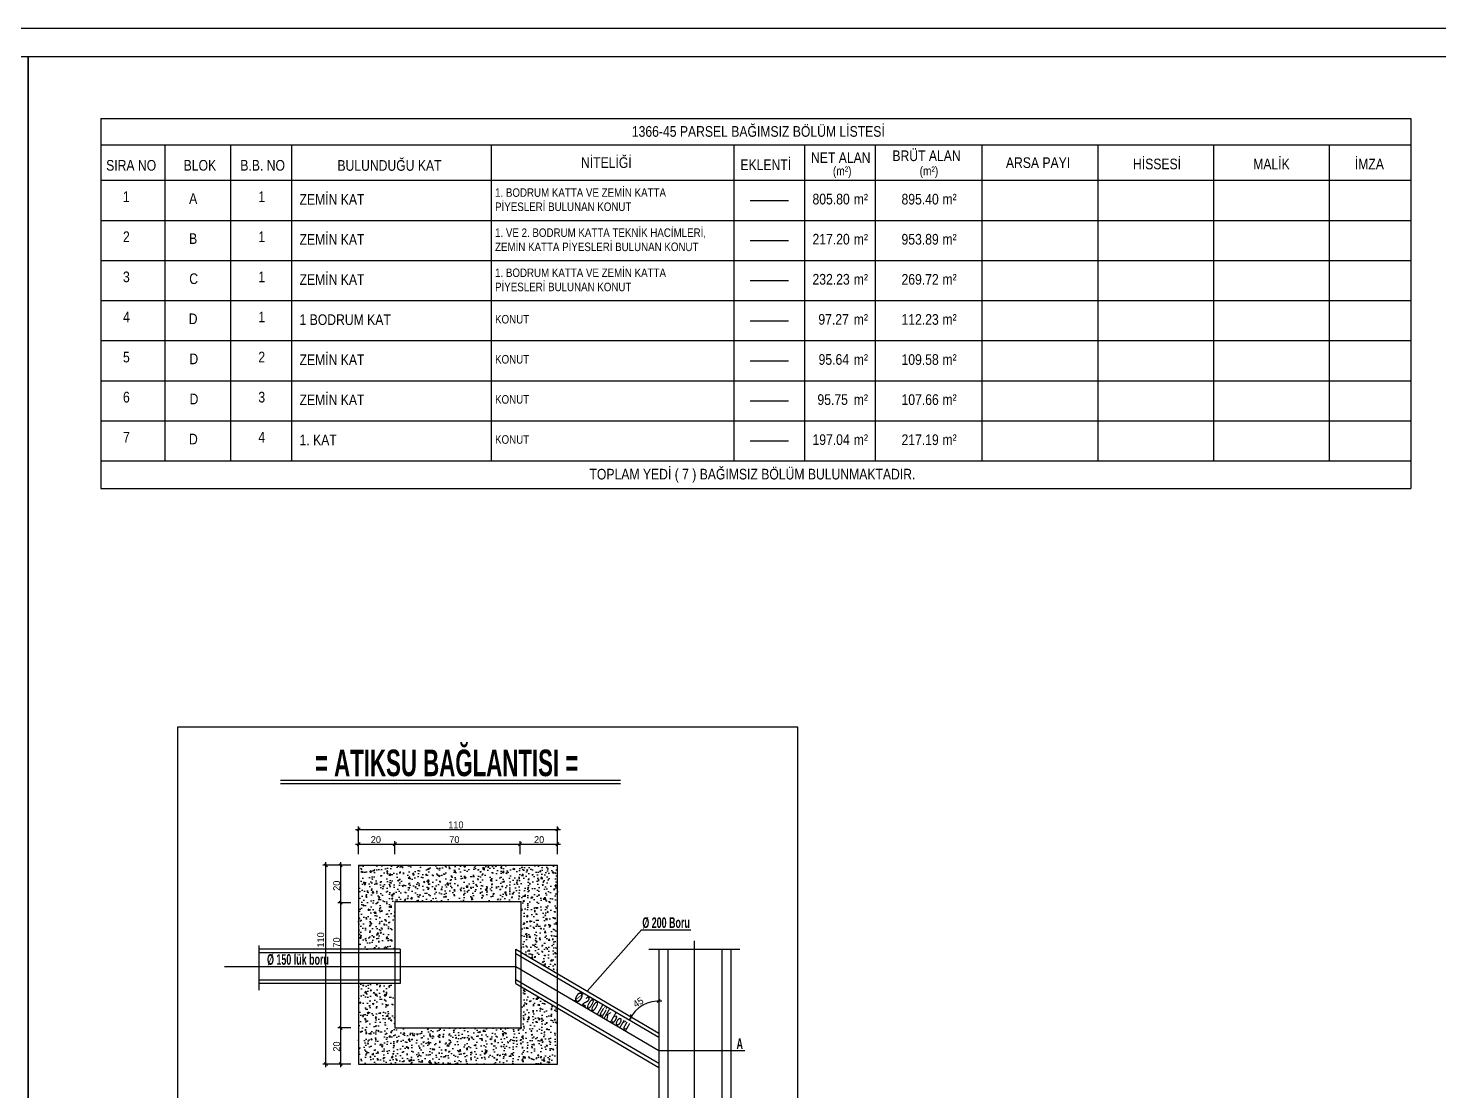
# Model space of a CAD drawing. Header units: millimetres. Extents: x 82776 to 137242, y 11666 to 27998.
# Drawn here: x 120725 to 122717, y 17609 to 19109 of the extents above; entities that cross this region are included whole.
import ezdxf

# ---------------------------------------------------------------- set-up
doc = ezdxf.new("R2010")
doc.units = ezdxf.units.MM
doc.layers.add('0_IFC_Legend_Viewport', color=7, linetype='Continuous')
doc.layers.add('0_IFC_Text_Explanation_200', color=231, linetype='Continuous')
doc.styles.add('IFC_TEXT', font='ARIALN.TTF')
doc.styles.add('Sonmaz Ölçü', font='comic.ttf', dxfattribs={"height": 10})
doc.styles.add('YAZI-KALIN', font='arialbd.ttf', dxfattribs={"width": 0.65})

# ---------------------------------------------------------------- blocks, each defined once
blk = doc.blocks.new('BAGIMSIZ BOLUM LSITESI')
at = {"layer": '0_IFC_Text_Explanation_200'}
for p, q in [((-136.7, 20.7), (1713.3, 20.7)), ((-136.7, 20.7), (-136.7, -66.5)), ((1713.3, 20.7), (1713.3, -16.3)), ((-136.7, -16.3), (1713.3, -16.3)), ((-46.3, -16.3), (-46.3, -462.7)), ((46.6, -16.3), (46.6, -462.7)), ((132.7, -16.3), (132.7, -462.7)), ((414.9, -16.3), (414.9, -462.7)), ((757.3, -16.3), (757.3, -462.7)), ((857, -16.3), (857, -462.7)), ((956.8, -16.3), (956.8, -462.7)), ((1107.7, -16.3), (1107.7, -462.7)), ((1271.1, -16.3), (1271.1, -462.7)), ((1434.6, -16.3), (1434.6, -462.7)), ((1598, -16.3), (1598, -462.7)), ((1713.3, -16.3), (1713.3, -462.7)), ((-136.7, -66.5), (1713.3, -66.5)), ((-136.7, -66.5), (-136.7, -462.7)), ((780.4, -95), (834.6, -95)), ((-136.7, -123.1), (1713.3, -123.1)), ((780.4, -151.6), (834.6, -151.6)), ((-136.7, -179.7), (1713.3, -179.7)), ((780.4, -208.2), (834.6, -208.2)), ((-136.7, -236.3), (1713.3, -236.3)), ((780.4, -264.8), (834.6, -264.8)), ((-136.7, -292.9), (1713.3, -292.9)), ((780.4, -321.4), (834.6, -321.4)), ((-136.7, -349.5), (1713.3, -349.5)), ((780.4, -378), (834.6, -378)), ((-136.7, -406.1), (1713.3, -406.1)), ((780.4, -434.6), (834.6, -434.6)), ((-136.7, -462.7), (1713.3, -462.7)), ((-136.7, -462.7), (-136.7, -501.9)), ((1713.3, -462.7), (1713.3, -501.9)), ((-136.7, -501.9), (1713.3, -501.9))]:
    blk.add_line(p, q, dxfattribs=at)
at = {"layer": '0_IFC_Text_Explanation_200', "style": 'IFC_TEXT'}
for s, height, p in [('1366-45 PARSEL BAĞIMSIZ BÖLÜM LİSTESİ', 15, (613.3, -5.1)), ('SIRA NO', 15, (-129, -52.9)), ('BLOK', 15, (-19.5, -52.9)), ('B.B. NO', 15, (60.5, -52.9)), ('BULUNDUĞU KAT', 15, (197.6, -53.1)), ('NİTELİĞİ', 15, (541.5, -49.1)), ('EKLENTİ ', 15, (766.6, -52.2)), ('NET ALAN', 15, (866.3, -42.1)), ('BRÜT ALAN', 15, (981.2, -39.4)), ('ARSA PAYI', 15, (1141.5, -49.2)), ('HİSSESİ', 15, (1321, -51)), ('MALİK', 15, (1490.7, -51.1)), ('İMZA', 15, (1634.2, -51.1)), ('(m²)', 12.5, (897.2, -59.6)), ('(m²)', 12.5, (1019.7, -59.6)), ('1', 15, (-105.4, -97.2)), ('A', 15, (-11.8, -99.8)), ('1', 15, (85.9, -97.2)), ('ZEMİN KAT', 15, (144.1, -101)), ('805.80', 15, (868.4, -100.6)), ('895.40', 15, (994.1, -100.7)), ('2', 15, (-105.2, -153.8)), ('1', 15, (85.9, -153.8)), ('ZEMİN KAT', 15, (144.1, -157.6)), ('B', 15, (-11.9, -156.4)), ('217.20', 15, (868.4, -157.2)), ('953.89', 15, (994.1, -157.3)), ('3', 15, (-105.2, -210.4)), ('C', 15, (-11.6, -213)), ('1', 15, (85.9, -210.4)), ('ZEMİN KAT', 15, (144.1, -214.2)), ('232.23', 15, (868.4, -213.8)), ('269.72', 15, (994.1, -213.9)), ('4', 15, (-105, -267)), ('D', 15, (-12.4, -269.6)), ('1', 15, (85.9, -267)), ('1 BODRUM KAT', 15, (144.1, -270.8)), ('97.27', 15, (876.7, -270.4)), ('112.23', 15, (994.1, -270.5)), ('5', 15, (-105.2, -323.6)), ('D', 15, (-11.4, -326.2)), ('2', 15, (85.9, -323.6)), ('ZEMİN KAT', 15, (144.1, -327.4)), ('95.64', 15, (877, -327)), ('109.58', 15, (994.1, -327.1)), ('6', 15, (-105.2, -380.2)), ('D', 15, (-11.2, -382.8)), ('3', 15, (85.9, -380.2)), ('ZEMİN KAT', 15, (144.1, -384)), ('95.75', 15, (875.4, -383.6)), ('107.66', 15, (994.1, -383.7)), ('7', 15, (-105.1, -436.8)), ('D', 15, (-12, -439.4)), ('4', 15, (85.9, -436.8)), ('1. KAT', 15, (144.1, -440.6)), ('197.04', 15, (868.4, -440.2)), ('217.19', 15, (994.1, -440.3)), ('TOPLAM YEDİ ( 7 ) BAĞIMSIZ BÖLÜM BULUNMAKTADIR.', 15, (553.5, -488.9))]:
    blk.add_text(s, height=height, dxfattribs=at).set_placement(p)
at = {"layer": '0_IFC_Text_Explanation_200', "attachment_point": 1, "style": 'IFC_TEXT'}
for s, insert, char_height, width in [('1. BODRUM KATTA VE ZEMİN KATTA \\PPİYESLERİ BULUNAN KONUT', (420.2, -77.9), 12, 419.714), ('m²', (926.7, -85.7), 15, 39.594), ('m²', (1051.9, -85.7), 15, 13.739), ('1. VE 2. BODRUM KATTA TEKNİK HACİMLERİ,\\PZEMİN KATTA PİYESLERİ BULUNAN KONUT', (420.2, -134.5), 12, 419.714), ('m²', (926.7, -142.3), 15, 39.594), ('m²', (1051.9, -142.3), 15, 13.739), ('1. BODRUM KATTA VE ZEMİN KATTA \\PPİYESLERİ BULUNAN KONUT', (420.2, -191.1), 12, 419.714), ('m²', (926.7, -198.9), 15, 39.594), ('m²', (1051.9, -198.9), 15, 13.739), ('KONUT', (420.2, -256.7), 12, 419.714), ('m²', (926.7, -255.5), 15, 39.594), ('m²', (1051.9, -255.5), 15, 13.739), ('KONUT', (420.2, -313.3), 12, 419.714), ('m²', (926.7, -312.1), 15, 39.594), ('m²', (1051.9, -312.1), 15, 13.739), ('KONUT', (420.2, -369.9), 12, 419.714), ('m²', (926.7, -368.7), 15, 39.594), ('m²', (1051.9, -368.7), 15, 13.739), ('KONUT', (420.2, -426.5), 12, 419.714), ('m²', (926.7, -425.3), 15, 39.594), ('m²', (1051.9, -425.3), 15, 13.739)]:
    blk.add_mtext(s, dxfattribs=dict(at, insert=insert, char_height=char_height, width=width))
blk = doc.blocks.new('ATIKSU DETAY')
h = blk.add_hatch()
h.set_pattern_fill('AR-CONC', color=256, scale=2.5515, style=0)
h.set_pattern_definition([(50, (-127666.391, 16393.523), (18.3008936, -1.6011207), [1.913625, -21.049875]), (355, (-127666.391, 16393.523), (-3.5402403, 19.1921823), [1.5309, -16.8399]), (100.4514, (-127664.866, 16393.39), (14.7606669, 17.59105), [1.626331, -17.889641]), (46.1842, (-127666.39, 16398.626), (27.2306554, -4.2232177), [2.8704375, -31.5748125]), (96.6356, (-127664.122, 16398.274), (23.847919, 24.8546175), [2.4394965, -26.834457]), (351.1842, (-127666.39, 16398.626), (23.8478995, 24.854636), [2.29635, -25.25985]), (21, (-127663.84, 16397.35), (15.2300834, -10.272821), [1.913625, -21.049875]), (326, (-127663.84, 16397.35), (6.2081907, 18.5022034), [1.5309, -16.8399]), (71.4514, (-127662.57, 16396.494), (21.4382804, 8.2293656), [1.626331, -17.889641]), (37.5, (-127666.391, 16393.523), (0.3102587, 8.49378668), [0, -16.63578, 0, -17.09505, 0, -16.9036875]), (7.5, (-127666.391, 16393.523), (6.71221925, 10.0634148), [0, -9.74673, 0, -16.253055, 0, -6.4425375]), (327.5, (-127672.081, 16393.523), (13.62047946, -0.57548755), [0, -6.37875, 0, -19.9017, 0, -26.408025]), (317.5, (-127674.632, 16393.523), (14.8799951, 2.5541786), [0, -8.292375, 0, -13.21677, 0, -18.753525])])
h.paths.add_polyline_path([(485.2, 1353.2), (306.6, 1353.2), (306.6, 1415.7), (255.6, 1415.7), (255.6, 1302.1), (536.3, 1302.1), (536.3, 1381.2), (485.2, 1411.2)])
h.paths.add_polyline_path([(485.2, 1531.8), (485.2, 1459.7), (536.3, 1429.7), (536.3, 1582.8), (255.6, 1582.8), (255.6, 1464.2), (306.6, 1464.2), (306.6, 1531.8)])
for p, q in [((145.2, 1702.9), (625.4, 1702.9)), ((145.2, 1698.2), (625.4, 1698.2)), ((251.4, 1633.5), (540.5, 1633.5)), ((253.4, 1631.3), (257.8, 1635.7)), ((255.6, 1598.4), (255.6, 1637.7)), ((534, 1631.3), (538.5, 1635.7)), ((536.3, 1598.4), (536.3, 1637.7)), ((253.4, 1610.3), (257.8, 1614.8)), ((304.4, 1610.3), (308.9, 1614.8)), ((306.6, 1598.4), (306.6, 1616.8)), ((481.2, 1610.3), (485.7, 1614.8)), ((483.5, 1598.4), (483.5, 1616.8)), ((534, 1610.3), (538.5, 1614.8)), ((251.4, 1612.5), (540.5, 1612.5)), ((244.6, 1582.8), (205.2, 1582.8)), ((211.7, 1580.6), (207.2, 1585)), ((209.4, 1297.9), (209.4, 1587)), ((232.6, 1580.6), (228.2, 1585)), ((230.4, 1297.9), (230.4, 1587)), ((255.6, 1582.8), (536.3, 1582.8)), ((255.6, 1582.8), (255.6, 1302.1)), ((536.3, 1302.1), (536.3, 1582.8)), ((244.6, 1530), (226.2, 1530)), ((232.6, 1527.8), (228.2, 1532.2)), ((306.6, 1531.8), (485.2, 1531.8)), ((306.6, 1531.8), (306.6, 1353.2)), ((485.2, 1353.2), (485.2, 1531.8)), ((578.5, 1405), (655.1, 1491.8)), ((655.1, 1491.8), (724.8, 1491.8)), ((729.8, 1222), (729.8, 1476)), ((114.7, 1469.6), (114.7, 1406.7)), ((314.3, 1464.2), (114.7, 1464.2)), ((314.3, 1459), (114.7, 1459)), ((314.3, 1464.2), (314.3, 1415.7)), ((477.6, 1415.7), (477.6, 1464.2)), ((477.6, 1464.2), (679.4, 1345.8)), ((477.6, 1458.2), (679.4, 1339.9)), ((665.6, 1464.2), (794.1, 1464.2)), ((679.4, 1464.2), (679.4, 1222)), ((692.1, 1464.2), (692.1, 1222)), ((768.7, 1464.2), (768.7, 1222)), ((781.4, 1464.2), (781.4, 1222)), ((66.2, 1439.9), (477.6, 1439.9)), ((477.6, 1439.9), (679.4, 1321.5)), ((314.3, 1420.8), (114.7, 1420.8)), ((314.3, 1415.7), (114.7, 1415.7)), ((477.6, 1421.6), (679.4, 1303.2)), ((477.6, 1415.7), (679.4, 1297.3)), ((677.1, 1389), (681.6, 1393.4)), ((232.6, 1350.9), (228.2, 1355.4)), ((640.1, 1365.6), (640.2, 1371.9)), ((244.6, 1353.2), (226.2, 1353.2)), ((306.6, 1353.2), (485.2, 1353.2)), ((679.4, 1321.5), (801, 1321.5)), ((244.6, 1302.1), (205.2, 1302.1)), ((211.7, 1299.9), (207.2, 1304.4)), ((232.6, 1299.9), (228.2, 1304.4)), ((255.6, 1302.1), (536.3, 1302.1))]:
    blk.add_line(p, q)
blk.add_lwpolyline([(0, 0), (875.9, 0), (875.9, 1777.6), (0, 1777.6)], close=True)
blk.add_arc((679.4, 1345.8), 45.4, 84.6285, 154.9722)
at = {"style": 'YAZI-KALIN', "width": 0.6}
for s, height, p in [('= ATIKSU BAĞLANTISI =', 37.5, (193.9, 1708.6)), ('%%C 200 Boru', 15, (656.2, 1494.3)), ('%%C 150 lük boru', 15, (126.3, 1442.3)), ('A', 15, (789.2, 1323.4))]:
    blk.add_text(s, height=height, dxfattribs=at).set_placement(p)
at = {"style": 'Sonmaz Ölçü'}
for s, p in [('110', (382.2, 1635)), ('20', (272.8, 1614.2)), ('70', (383.6, 1614.2)), ('20', (503.3, 1614.2))]:
    blk.add_text(s, height=9.67, dxfattribs=at).set_placement(p)
for s, rotation, p in [('20', 90, (229.4, 1546.7)), ('110', 90, (206.9, 1466.6)), ('70', 90, (229.4, 1466.6)), ('45', 32.5672, (646.9, 1381.4)), ('20', 90, (229.4, 1319.7))]:
    blk.add_text(s, height=9.67, rotation=rotation, dxfattribs=at).set_placement(p)
at = {"style": 'YAZI-KALIN', "width": 0.6}
blk.add_text('%%C 200 lük boru', height=15, rotation=330, dxfattribs=at).set_placement((558.6, 1392.4))
blk = doc.blocks.new('*U1736')
at = {"layer": '0_IFC_Legend_Viewport', "transparency": 33554687}
blk.add_lwpolyline([(-5112.2, 2920), (0, 2920), (0, 0), (-5112.2, 0)], close=True, dxfattribs=at)
at = {"style": 'IFC_TEXT'}
for tag, p in [('PAFTA', (-3114.5, 17.9)), ('OLCEK', (-110.4, 17.9))]:
    blk.add_attdef(tag, p, '', height=35, dxfattribs=at)
blk = doc.blocks.new('*U2567')
at = {"layer": '0_IFC_Legend_Viewport', "transparency": 33554687}
blk.add_lwpolyline([(-3643.9, 2920), (0, 2920), (0, 0), (-3643.9, 0)], close=True, dxfattribs=at)
at = {"style": 'IFC_TEXT'}
for tag, p in [('PAFTA', (-2649, 17.9)), ('KOT', (-1159.1, 18)), ('OLCEK', (-110.4, 17.9))]:
    blk.add_attdef(tag, p, '', height=35, dxfattribs=at)

msp = doc.modelspace()

# ---------------------------------------------------------------- linework, layer by layer
msp.add_lwpolyline([(82776.4, 19109.3), (82776.4, 16109.3), (125837.1, 16109.1), (125837.1, 19109.1)], close=True)

# ---------------------------------------------------------------- block references
for name, p in [('*U2567', (120725, 16149.3)), ('*U1736', (125837.1, 16149.3)), ('BAGIMSIZ BOLUM LSITESI', (120964, 18961.2)), ('ATIKSU DETAY', (120935.9, 16344.8, 1993))]:
    msp.add_blockref(name, p)

doc.saveas('drawing.dxf')
